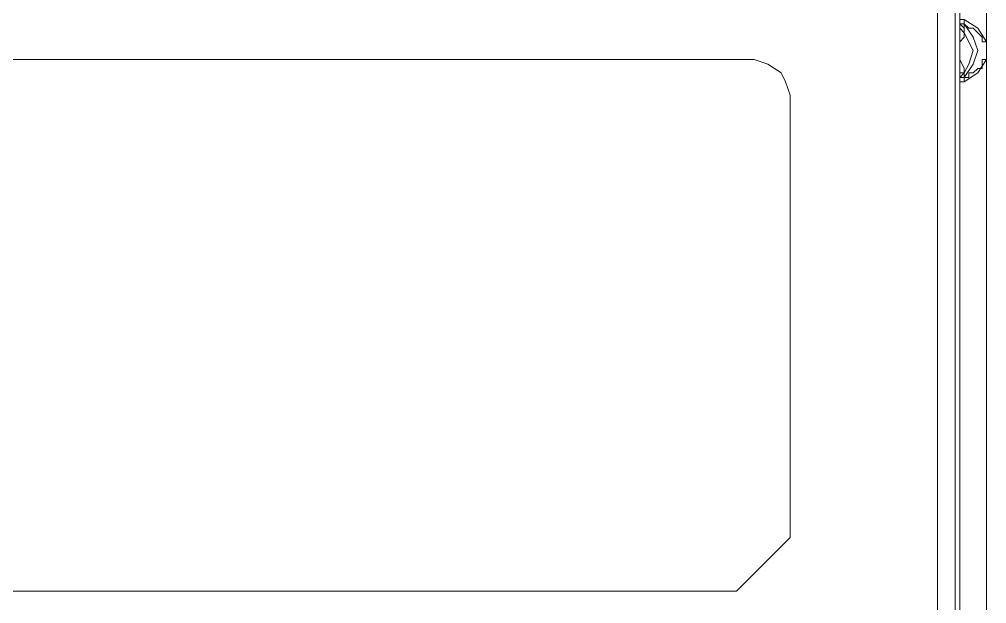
# Model space of a CAD drawing. Header units: millimetres. Extents: x 3165 to 8716, y -1118 to 2802.
# Drawn here: x 3882.8 to 3940.8, y 1624.2 to 1659.3 of the extents above; entities that cross this region are included whole.
import ezdxf

# ---------------------------------------------------------------- set-up
doc = ezdxf.new("R2010")
doc.units = ezdxf.units.MM
doc.layers.add('PDF_Geometry', color=7, linetype='Continuous', true_color=0x1f1916)

msp = doc.modelspace()

# ---------------------------------------------------------------- linework, layer by layer
at = {"layer": 'PDF_Geometry', "color": 0, "lineweight": 15}
msp.add_lwpolyline([(3940.799, 1614.271), (3940.799, 1614.003), (3940.799, 1613.468), (3940.799, 1695.666, 0.342623), (3936.516, 1699.95), (3936.784, 1699.95)], format="xyb", dxfattribs=at)
for points in [[(3939.194, 1658.448), (3939.194, 1658.716), (3939.194, 1658.985), (3939.194, 1692.987), (3939.194, 1693.522), (3939.194, 1695.665), (3939.194, 1696.468), (3938.925, 1696.736), (3938.657, 1697.271), (3938.39, 1697.539), (3938.122, 1697.806), (3937.854, 1698.074), (3937.319, 1698.342), (3936.516, 1698.342), (3936.249, 1698.342)], [(3930.893, 1612.128), (3936.515, 1612.128), (3936.783, 1612.128), (3937.051, 1612.396), (3937.318, 1612.396), (3937.318, 1612.665), (3937.586, 1612.665), (3937.586, 1612.933), (3937.853, 1613.2), (3937.853, 1613.468), (3937.853, 1695.665)], [(3938.919, 1695.663), (3938.919, 1613.467)], [(3940.797, 1657.913), (3940.797, 1695.128)], [(3940.799, 1695.13), (3940.799, 1657.914), (3940.799, 1656.843), (3940.799, 1614.006)], [(3939.191, 1658.987), (3939.458, 1658.719), (3939.458, 1658.451)], [(3939.192, 1658.986), (3939.192, 1659.253), (3939.192, 1658.986), (3939.459, 1658.986)], [(3939.192, 1659.251), (3939.459, 1659.251)], [(3939.458, 1656.039), (3939.458, 1655.77), (3939.994, 1656.575), (3940.261, 1657.378), (3939.994, 1658.181), (3939.458, 1658.985), (3939.458, 1658.716)], [(3939.194, 1658.715), (3939.46, 1658.447), (3939.46, 1658.18), (3939.194, 1657.912), (3939.194, 1656.84), (3939.46, 1656.305), (3939.46, 1656.037), (3939.194, 1656.037)], [(3939.458, 1656.04), (3939.726, 1656.576), (3939.994, 1657.379), (3939.458, 1658.45)], [(3939.459, 1655.504), (3940.262, 1656.039), (3940.799, 1656.842)], [(3939.459, 1655.504), (3940.262, 1656.039), (3940.799, 1656.842)], [(3939.459, 1655.504), (3940.262, 1656.039), (3940.799, 1656.842)], [(3939.459, 1655.504), (3940.262, 1656.039), (3940.799, 1656.842)], [(3939.459, 1655.504), (3940.262, 1656.039), (3940.799, 1656.842)], [(3939.459, 1655.504), (3940.262, 1656.039), (3940.799, 1656.842)], [(3939.459, 1655.504), (3940.262, 1656.039), (3940.799, 1656.842)], [(3939.459, 1655.504), (3940.262, 1656.039), (3940.799, 1656.842)], [(3939.459, 1655.504), (3940.262, 1656.039), (3940.799, 1656.842)], [(3939.459, 1655.504), (3940.262, 1656.039), (3940.799, 1656.842)], [(3939.459, 1655.504), (3940.262, 1656.039), (3940.799, 1656.842)], [(3939.459, 1655.504), (3940.262, 1656.039), (3940.799, 1656.842)], [(3939.459, 1655.504), (3940.262, 1656.039), (3940.799, 1656.842)], [(3939.459, 1655.504), (3940.262, 1656.039), (3940.799, 1656.842)], [(3939.459, 1655.504), (3940.262, 1656.039), (3940.799, 1656.842)], [(3939.459, 1655.504), (3940.262, 1656.039), (3940.799, 1656.842)], [(3939.459, 1655.504), (3940.262, 1656.039), (3940.799, 1656.842)], [(3939.459, 1655.504), (3940.262, 1656.039), (3940.799, 1656.842)], [(3940.797, 1614.003), (3940.797, 1656.842)], [(3939.458, 1656.041), (3939.191, 1655.773), (3939.191, 1655.506)], [(3939.194, 1613.736), (3939.194, 1613.468), (3939.194, 1615.877), (3939.194, 1616.412), (3939.194, 1655.504), (3939.194, 1656.039), (3939.194, 1656.307)], [(3939.459, 1655.772), (3939.192, 1655.772), (3939.192, 1655.505), (3939.192, 1616.414)], [(3939.459, 1655.504), (3939.192, 1655.504)]]:
    msp.add_lwpolyline(points, dxfattribs=at)
for points in [[(3940.799, 1656.842), (3940.799, 1657.913), (3940.262, 1658.716), (3939.459, 1659.251), (3940.262, 1658.716), (3940.799, 1657.913), (3940.262, 1658.716), (3939.459, 1659.251), (3940.262, 1658.716), (3940.799, 1657.913), (3940.262, 1658.716), (3939.459, 1659.251), (3940.262, 1658.716), (3940.799, 1657.913), (3940.262, 1658.716), (3939.459, 1659.251), (3940.262, 1658.716), (3940.799, 1657.913), (3940.262, 1658.716), (3939.459, 1659.251), (3940.262, 1658.716), (3940.799, 1657.913), (3940.262, 1658.716), (3939.459, 1659.251), (3940.262, 1658.716), (3940.799, 1657.913), (3940.262, 1658.716), (3939.459, 1659.251), (3940.262, 1658.716), (3940.799, 1657.913), (3940.262, 1658.716), (3939.459, 1659.251), (3940.262, 1658.716), (3940.799, 1657.913), (3940.262, 1658.716), (3939.459, 1659.251), (3940.262, 1658.716), (3940.799, 1657.913), (3940.262, 1658.716), (3939.459, 1659.251), (3940.262, 1658.716), (3940.799, 1657.913), (3940.262, 1658.716), (3939.459, 1659.251), (3939.459, 1658.985), (3939.727, 1658.716), (3939.995, 1658.716), (3940.262, 1658.448), (3940.53, 1658.181), (3940.53, 1657.913), (3940.799, 1657.913), (3940.799, 1656.842), (3940.53, 1656.842), (3940.53, 1656.307), (3940.262, 1656.307), (3939.995, 1656.039), (3939.727, 1656.039), (3939.727, 1655.77), (3939.459, 1655.77), (3939.459, 1655.504), (3940.262, 1656.039)], [(3929.016, 1654.699), (3928.748, 1655.502), (3928.481, 1656.037), (3927.678, 1656.574), (3926.875, 1656.84), (3844.42, 1656.84), (3843.617, 1656.574), (3843.082, 1656.037), (3842.547, 1655.502), (3842.279, 1654.699), (3842.279, 1627.121), (3842.547, 1626.319), (3843.082, 1625.516), (3843.617, 1625.248), (3844.42, 1624.979), (3925.803, 1624.979), (3929.016, 1628.192)], [(3940.799, 1656.842), (3940.262, 1656.039), (3939.459, 1655.504), (3940.262, 1656.039)]]:
    msp.add_lwpolyline(points, close=True, dxfattribs=at)
msp.add_open_spline([(3939.194, 1656.307), (3939.194, 1657.02), (3939.194, 1657.735), (3939.194, 1658.448)], degree=3, dxfattribs=at)

doc.saveas('drawing.dxf')
